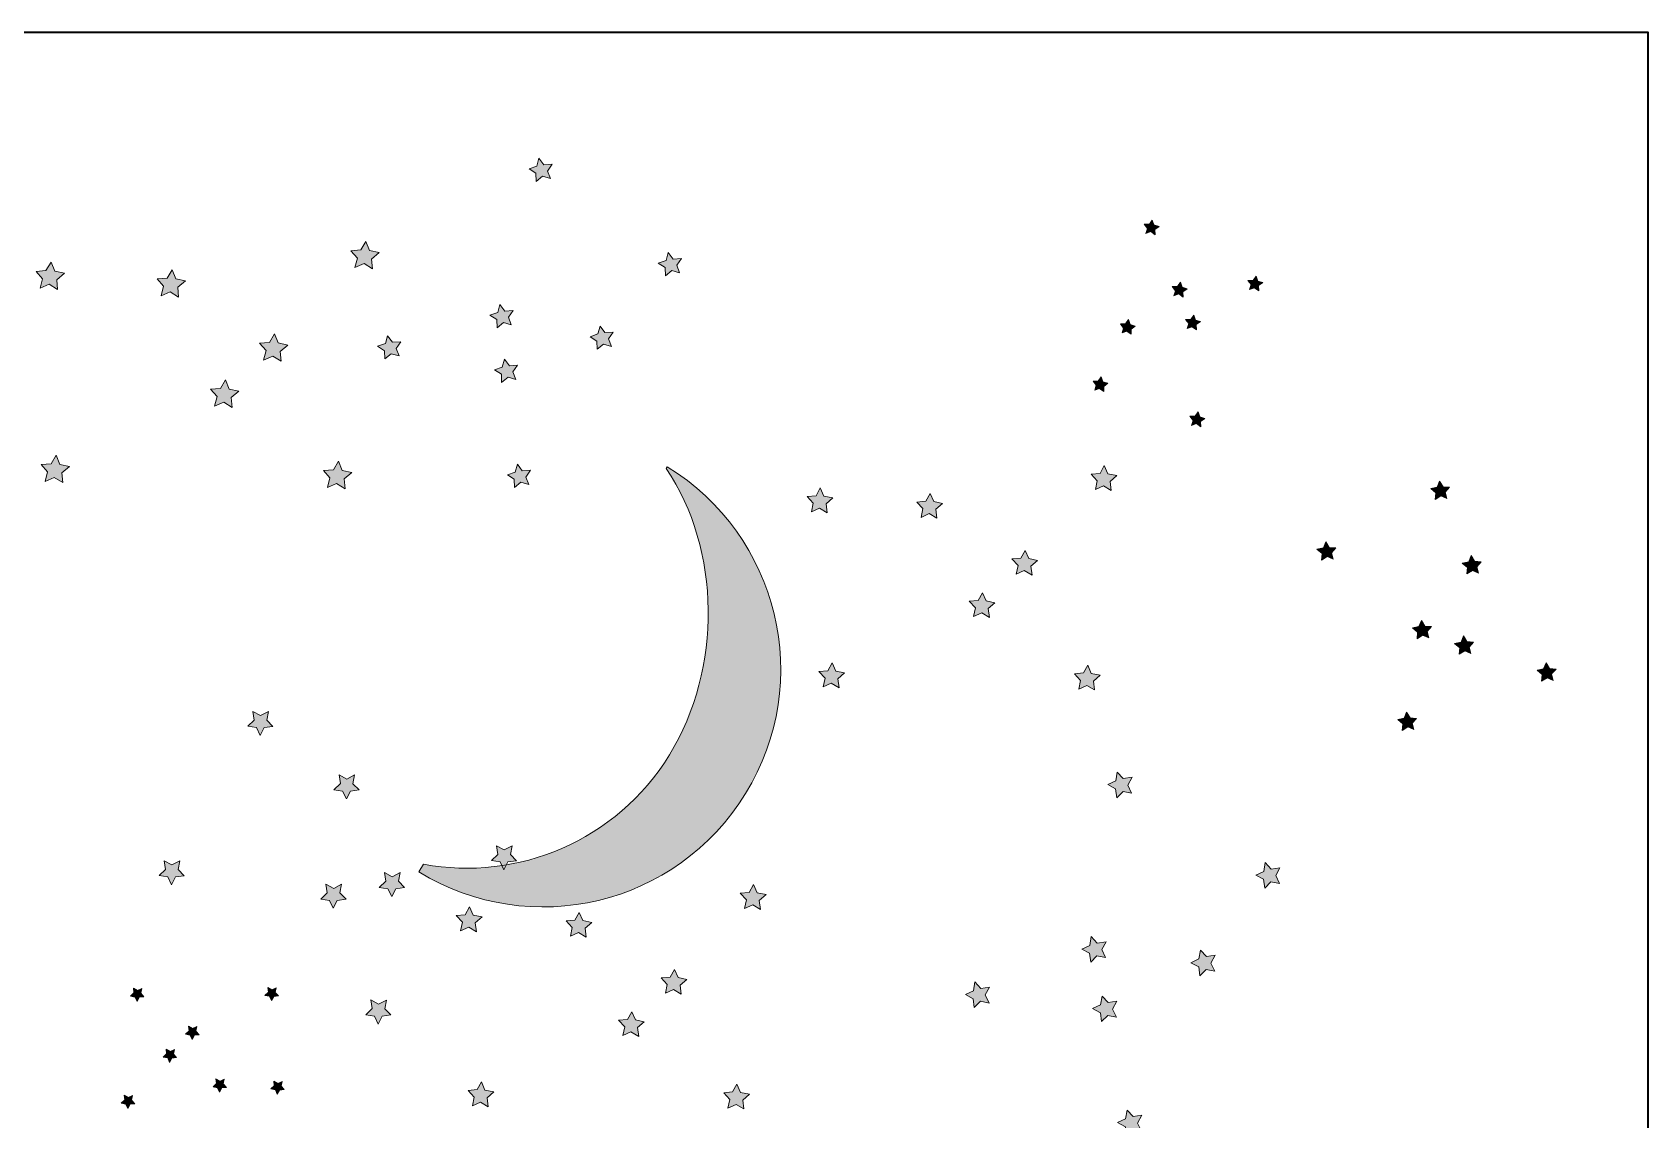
# Model space of a CAD drawing. Extents: x 0 to 1920, y -1080 to 0.
# Drawn here: x 971 to 1920, y -638 to 0 of the extents above; entities that cross this region are included whole.
import ezdxf

# ---------------------------------------------------------------- set-up
doc = ezdxf.new("R2010")
doc.units = 0
doc.header["$MEASUREMENT"] = 0
doc.layers.add('Layer 1', color=7, linetype='Continuous')
doc.layers.add('Layer 2', color=7, linetype='Continuous')

# ---------------------------------------------------------------- blocks, each defined once
blk = doc.blocks.new('block 4')
at = {"layer": 'Layer 2', "true_color": 0xf9f9f8}
h = blk.add_hatch(color=7, dxfattribs=at)
h.dxf.hatch_style = 2
h.paths.add_polyline_path([(1036.89, -566.24), (1034.13, -566.53), (1032.79, -569), (1031.67, -566.42), (1028.95, -565.9), (1031.02, -564.03), (1030.68, -561.23), (1033.08, -562.65), (1035.59, -561.44), (1034.99, -564.19)])
h = blk.add_hatch(color=7, dxfattribs=at)
h.dxf.hatch_style = 2
h.paths.add_polyline_path([(1115.86, -565.8), (1113.1, -566.09), (1111.76, -568.56), (1110.65, -565.98), (1107.92, -565.46), (1110, -563.59), (1109.65, -560.79), (1112.05, -562.21), (1114.56, -561), (1113.97, -563.75)])
h = blk.add_hatch(color=7, dxfattribs=at)
h.dxf.hatch_style = 2
h.paths.add_polyline_path([(1069.29, -588.54), (1066.52, -588.83), (1065.18, -591.3), (1064.07, -588.73), (1061.35, -588.21), (1063.42, -586.33), (1063.08, -583.54), (1065.47, -584.95), (1067.98, -583.75), (1067.39, -586.5)])
h = blk.add_hatch(color=7, dxfattribs=at)
h.dxf.hatch_style = 2
h.paths.add_polyline_path([(1056.05, -602.03), (1053.29, -602.32), (1051.95, -604.79), (1050.83, -602.22), (1048.11, -601.7), (1050.18, -599.82), (1049.84, -597.03), (1052.23, -598.44), (1054.75, -597.24), (1054.15, -599.99)])
h = blk.add_hatch(color=7, dxfattribs=at)
h.dxf.hatch_style = 2
h.paths.add_polyline_path([(1085.36, -619.52), (1082.6, -619.81), (1081.26, -622.28), (1080.14, -619.7), (1077.42, -619.18), (1079.49, -617.3), (1079.15, -614.51), (1081.54, -615.92), (1084.06, -614.72), (1083.46, -617.47)])
h = blk.add_hatch(color=7, dxfattribs=at)
h.dxf.hatch_style = 2
h.paths.add_polyline_path([(1119.26, -620.75), (1116.5, -621.04), (1115.16, -623.51), (1114.05, -620.94), (1111.32, -620.42), (1113.4, -618.54), (1113.05, -615.75), (1115.45, -617.16), (1117.96, -615.96), (1117.36, -618.71)])
h = blk.add_hatch(color=7, dxfattribs=at)
h.dxf.hatch_style = 2
h.paths.add_polyline_path([(1031.47, -629.06), (1028.71, -629.35), (1027.37, -631.82), (1026.26, -629.25), (1023.54, -628.73), (1025.61, -626.85), (1025.27, -624.06), (1027.66, -625.47), (1030.17, -624.26), (1029.58, -627.01)])
at = {"layer": 'Layer 2', "lineweight": 0}
for points in [[(1036.89, -566.24), (1034.13, -566.53), (1032.79, -569), (1031.67, -566.42), (1028.95, -565.9), (1031.02, -564.03), (1030.68, -561.23), (1033.08, -562.65), (1035.59, -561.44), (1034.99, -564.19), (1036.89, -566.24)], [(1115.86, -565.8), (1113.1, -566.09), (1111.76, -568.56), (1110.65, -565.98), (1107.92, -565.46), (1110, -563.59), (1109.65, -560.79), (1112.05, -562.21), (1114.56, -561), (1113.97, -563.75), (1115.86, -565.8)], [(1069.29, -588.54), (1066.52, -588.83), (1065.18, -591.3), (1064.07, -588.73), (1061.35, -588.21), (1063.42, -586.33), (1063.08, -583.54), (1065.47, -584.95), (1067.98, -583.75), (1067.39, -586.5), (1069.29, -588.54)], [(1056.05, -602.03), (1053.29, -602.32), (1051.95, -604.79), (1050.83, -602.22), (1048.11, -601.7), (1050.18, -599.82), (1049.84, -597.03), (1052.23, -598.44), (1054.75, -597.24), (1054.15, -599.99), (1056.05, -602.03)], [(1085.36, -619.52), (1082.6, -619.81), (1081.26, -622.28), (1080.14, -619.7), (1077.42, -619.18), (1079.49, -617.3), (1079.15, -614.51), (1081.54, -615.92), (1084.06, -614.72), (1083.46, -617.47), (1085.36, -619.52)], [(1119.26, -620.75), (1116.5, -621.04), (1115.16, -623.51), (1114.05, -620.94), (1111.32, -620.42), (1113.4, -618.54), (1113.05, -615.75), (1115.45, -617.16), (1117.96, -615.96), (1117.36, -618.71), (1119.26, -620.75)], [(1031.47, -629.06), (1028.71, -629.35), (1027.37, -631.82), (1026.26, -629.25), (1023.54, -628.73), (1025.61, -626.85), (1025.27, -624.06), (1027.66, -625.47), (1030.17, -624.26), (1029.58, -627.01), (1031.47, -629.06)]]:
    blk.add_lwpolyline(points, dxfattribs=at)
blk = doc.blocks.new('block 8')
at = {"layer": 'Layer 2', "true_color": 0xf9f9f8}
h = blk.add_hatch(color=7, dxfattribs=at)
h.dxf.hatch_style = 2
h.paths.add_polyline_path([(1625.25, -118.05), (1626.16, -115.14), (1624.26, -112.71), (1627.34, -112.71), (1629.06, -110.2), (1630.04, -113.11), (1633.01, -113.98), (1630.54, -115.78), (1630.65, -118.84), (1628.14, -117.03)])
h = blk.add_hatch(color=7, dxfattribs=at)
h.dxf.hatch_style = 2
h.paths.add_polyline_path([(1641.74, -154.64), (1642.66, -151.73), (1640.75, -149.3), (1643.83, -149.3), (1645.55, -146.79), (1646.54, -149.7), (1649.5, -150.57), (1647.03, -152.37), (1647.14, -155.43), (1644.63, -153.62)])
h = blk.add_hatch(color=7, dxfattribs=at)
h.dxf.hatch_style = 2
h.paths.add_polyline_path([(1686.2, -150.98), (1687.11, -148.08), (1685.21, -145.64), (1688.29, -145.65), (1690.01, -143.13), (1690.99, -146.04), (1693.96, -146.92), (1691.49, -148.71), (1691.6, -151.77), (1689.09, -149.97)])
h = blk.add_hatch(color=7, dxfattribs=at)
h.dxf.hatch_style = 2
h.paths.add_polyline_path([(1611.3, -176.53), (1612.21, -173.62), (1610.31, -171.19), (1613.39, -171.2), (1615.11, -168.68), (1616.09, -171.59), (1619.06, -172.47), (1616.59, -174.26), (1616.7, -177.32), (1614.19, -175.52)])
h = blk.add_hatch(color=7, dxfattribs=at)
h.dxf.hatch_style = 2
h.paths.add_polyline_path([(1649.55, -173.88), (1650.46, -170.97), (1648.56, -168.54), (1651.64, -168.55), (1653.36, -166.03), (1654.34, -168.94), (1657.31, -169.82), (1654.84, -171.61), (1654.95, -174.67), (1652.44, -172.87)])
h = blk.add_hatch(color=7, dxfattribs=at)
h.dxf.hatch_style = 2
h.paths.add_polyline_path([(1595.22, -210.16), (1596.14, -207.25), (1594.24, -204.82), (1597.32, -204.83), (1599.03, -202.31), (1600.02, -205.22), (1602.98, -206.1), (1600.51, -207.89), (1600.63, -210.95), (1598.11, -209.15)])
h = blk.add_hatch(color=7, dxfattribs=at)
h.dxf.hatch_style = 2
h.paths.add_polyline_path([(1652.1, -230.77), (1653.01, -227.87), (1651.11, -225.43), (1654.19, -225.44), (1655.91, -222.92), (1656.89, -225.83), (1659.86, -226.71), (1657.39, -228.5), (1657.5, -231.56), (1654.99, -229.76)])
at = {"layer": 'Layer 2', "lineweight": 0}
for points in [[(1625.25, -118.05), (1626.16, -115.14), (1624.26, -112.71), (1627.34, -112.71), (1629.06, -110.2), (1630.04, -113.11), (1633.01, -113.98), (1630.54, -115.78), (1630.65, -118.84), (1628.14, -117.03), (1625.25, -118.05)], [(1641.74, -154.64), (1642.66, -151.73), (1640.75, -149.3), (1643.83, -149.3), (1645.55, -146.79), (1646.54, -149.7), (1649.5, -150.57), (1647.03, -152.37), (1647.14, -155.43), (1644.63, -153.62), (1641.74, -154.64)], [(1686.2, -150.98), (1687.11, -148.08), (1685.21, -145.64), (1688.29, -145.65), (1690.01, -143.13), (1690.99, -146.04), (1693.96, -146.92), (1691.49, -148.71), (1691.6, -151.77), (1689.09, -149.97), (1686.2, -150.98)], [(1611.3, -176.53), (1612.21, -173.62), (1610.31, -171.19), (1613.39, -171.2), (1615.11, -168.68), (1616.09, -171.59), (1619.06, -172.47), (1616.59, -174.26), (1616.7, -177.32), (1614.19, -175.52), (1611.3, -176.53)], [(1649.55, -173.88), (1650.46, -170.97), (1648.56, -168.54), (1651.64, -168.55), (1653.36, -166.03), (1654.34, -168.94), (1657.31, -169.82), (1654.84, -171.61), (1654.95, -174.67), (1652.44, -172.87), (1649.55, -173.88)], [(1595.22, -210.16), (1596.14, -207.25), (1594.24, -204.82), (1597.32, -204.83), (1599.03, -202.31), (1600.02, -205.22), (1602.98, -206.1), (1600.51, -207.89), (1600.63, -210.95), (1598.11, -209.15), (1595.22, -210.16)], [(1652.1, -230.77), (1653.01, -227.87), (1651.11, -225.43), (1654.19, -225.44), (1655.91, -222.92), (1656.89, -225.83), (1659.86, -226.71), (1657.39, -228.5), (1657.5, -231.56), (1654.99, -229.76), (1652.1, -230.77)]]:
    blk.add_lwpolyline(points, dxfattribs=at)
blk = doc.blocks.new('block 9')
at = {"layer": 'Layer 2', "true_color": 0xf9f9f8}
h = blk.add_hatch(color=7, dxfattribs=at)
h.dxf.hatch_style = 2
h.paths.add_polyline_path([(1617.14, -437.41), (1614.63, -442.01), (1616.94, -446.72), (1611.86, -445.71), (1608.16, -449.39), (1607.53, -444.17), (1602.93, -441.74), (1607.63, -439.52), (1608.49, -434.33), (1612.02, -438.18)])
h = blk.add_hatch(color=7, dxfattribs=at)
h.dxf.hatch_style = 2
h.paths.add_polyline_path([(1704.05, -490.55), (1701.54, -495.15), (1703.85, -499.86), (1698.76, -498.85), (1695.06, -502.54), (1694.43, -497.32), (1689.84, -494.88), (1694.53, -492.66), (1695.39, -487.47), (1698.92, -491.32)])
h = blk.add_hatch(color=7, dxfattribs=at)
h.dxf.hatch_style = 2
h.paths.add_polyline_path([(1601.87, -533.99), (1599.36, -538.59), (1601.67, -543.3), (1596.58, -542.29), (1592.89, -545.97), (1592.25, -540.75), (1587.66, -538.32), (1592.35, -536.1), (1593.21, -530.91), (1596.75, -534.76)])
h = blk.add_hatch(color=7, dxfattribs=at)
h.dxf.hatch_style = 2
h.paths.add_polyline_path([(1665.97, -541.94), (1663.46, -546.54), (1665.77, -551.25), (1660.68, -550.24), (1656.98, -553.92), (1656.35, -548.7), (1651.76, -546.27), (1656.45, -544.05), (1657.31, -538.86), (1660.85, -542.71)])
h = blk.add_hatch(color=7, dxfattribs=at)
h.dxf.hatch_style = 2
h.paths.add_polyline_path([(1533.48, -560.64), (1530.97, -565.24), (1533.28, -569.95), (1528.19, -568.94), (1524.49, -572.62), (1523.86, -567.4), (1519.26, -564.97), (1523.96, -562.75), (1524.82, -557.56), (1528.35, -561.41)])
h = blk.add_hatch(color=7, dxfattribs=at)
h.dxf.hatch_style = 2
h.paths.add_polyline_path([(1608.18, -568.91), (1605.67, -573.51), (1607.98, -578.22), (1602.89, -577.21), (1599.19, -580.89), (1598.56, -575.67), (1593.97, -573.24), (1598.66, -571.02), (1599.52, -565.83), (1603.05, -569.68)])
h = blk.add_hatch(color=7, dxfattribs=at)
h.dxf.hatch_style = 2
h.paths.add_polyline_path([(1622.89, -635.84), (1620.38, -640.44), (1622.69, -645.15), (1617.6, -644.14), (1613.91, -647.83), (1613.27, -642.61), (1608.68, -640.17), (1613.37, -637.95), (1614.23, -632.77), (1617.77, -636.61)])
at = {"layer": 'Layer 2', "lineweight": 0}
for points in [[(1617.14, -437.41), (1614.63, -442.01), (1616.94, -446.72), (1611.86, -445.71), (1608.16, -449.39), (1607.53, -444.17), (1602.93, -441.74), (1607.63, -439.52), (1608.49, -434.33), (1612.02, -438.18), (1617.14, -437.41)], [(1704.05, -490.55), (1701.54, -495.15), (1703.85, -499.86), (1698.76, -498.85), (1695.06, -502.54), (1694.43, -497.32), (1689.84, -494.88), (1694.53, -492.66), (1695.39, -487.47), (1698.92, -491.32), (1704.05, -490.55)], [(1601.87, -533.99), (1599.36, -538.59), (1601.67, -543.3), (1596.58, -542.29), (1592.89, -545.97), (1592.25, -540.75), (1587.66, -538.32), (1592.35, -536.1), (1593.21, -530.91), (1596.75, -534.76), (1601.87, -533.99)], [(1665.97, -541.94), (1663.46, -546.54), (1665.77, -551.25), (1660.68, -550.24), (1656.98, -553.92), (1656.35, -548.7), (1651.76, -546.27), (1656.45, -544.05), (1657.31, -538.86), (1660.85, -542.71), (1665.97, -541.94)], [(1533.48, -560.64), (1530.97, -565.24), (1533.28, -569.95), (1528.19, -568.94), (1524.49, -572.62), (1523.86, -567.4), (1519.26, -564.97), (1523.96, -562.75), (1524.82, -557.56), (1528.35, -561.41), (1533.48, -560.64)], [(1608.18, -568.91), (1605.67, -573.51), (1607.98, -578.22), (1602.89, -577.21), (1599.19, -580.89), (1598.56, -575.67), (1593.97, -573.24), (1598.66, -571.02), (1599.52, -565.83), (1603.05, -569.68), (1608.18, -568.91)], [(1622.89, -635.84), (1620.38, -640.44), (1622.69, -645.15), (1617.6, -644.14), (1613.91, -647.83), (1613.27, -642.61), (1608.68, -640.17), (1613.37, -637.95), (1614.23, -632.77), (1617.77, -636.61), (1622.89, -635.84)]]:
    blk.add_lwpolyline(points, dxfattribs=at)
blk = doc.blocks.new('block 10')
at = {"layer": 'Layer 2', "true_color": 0xf9f9f8}
h = blk.add_hatch(color=7, dxfattribs=at)
h.dxf.hatch_style = 2
h.paths.add_polyline_path([(1276.61, -77.49), (1273.86, -81.43), (1275.58, -85.88), (1270.95, -84.54), (1267.18, -87.55), (1267.07, -82.78), (1263.02, -80.19), (1267.58, -78.59), (1268.85, -73.98), (1271.78, -77.75)])
h = blk.add_hatch(color=7, dxfattribs=at)
h.dxf.hatch_style = 2
h.paths.add_polyline_path([(1352.5, -132.87), (1349.75, -136.81), (1351.47, -141.26), (1346.83, -139.91), (1343.07, -142.92), (1342.95, -138.16), (1338.91, -135.57), (1343.47, -133.96), (1344.74, -129.35), (1347.67, -133.13)])
h = blk.add_hatch(color=7, dxfattribs=at)
h.dxf.hatch_style = 2
h.paths.add_polyline_path([(1253.65, -163.4), (1250.9, -167.34), (1252.61, -171.79), (1247.98, -170.45), (1244.21, -173.46), (1244.1, -168.69), (1240.05, -166.1), (1244.62, -164.5), (1245.88, -159.89), (1248.82, -163.66)])
h = blk.add_hatch(color=7, dxfattribs=at)
h.dxf.hatch_style = 2
h.paths.add_polyline_path([(1187.7, -181.65), (1184.95, -185.59), (1186.67, -190.04), (1182.03, -188.69), (1178.26, -191.7), (1178.15, -186.94), (1174.11, -184.35), (1178.67, -182.74), (1179.94, -178.13), (1182.87, -181.91)])
h = blk.add_hatch(color=7, dxfattribs=at)
h.dxf.hatch_style = 2
h.paths.add_polyline_path([(1312.46, -176.03), (1309.71, -179.97), (1311.43, -184.42), (1306.79, -183.07), (1303.03, -186.08), (1302.91, -181.32), (1298.87, -178.73), (1303.43, -177.12), (1304.7, -172.51), (1307.63, -176.29)])
h = blk.add_hatch(color=7, dxfattribs=at)
h.dxf.hatch_style = 2
h.paths.add_polyline_path([(1256.33, -195.47), (1253.58, -199.41), (1255.3, -203.86), (1250.67, -202.52), (1246.9, -205.53), (1246.78, -200.76), (1242.74, -198.17), (1247.3, -196.56), (1248.57, -191.95), (1251.5, -195.73)])
h = blk.add_hatch(color=7, dxfattribs=at)
h.dxf.hatch_style = 2
h.paths.add_polyline_path([(1263.91, -257.16), (1261.16, -261.1), (1262.88, -265.55), (1258.24, -264.2), (1254.48, -267.21), (1254.36, -262.45), (1250.32, -259.86), (1254.88, -258.25), (1256.15, -253.64), (1259.08, -257.42)])
at = {"layer": 'Layer 2', "lineweight": 0}
for points in [[(1276.61, -77.49), (1273.86, -81.43), (1275.58, -85.88), (1270.95, -84.54), (1267.18, -87.55), (1267.07, -82.78), (1263.02, -80.19), (1267.58, -78.59), (1268.85, -73.98), (1271.78, -77.75), (1276.61, -77.49)], [(1352.5, -132.87), (1349.75, -136.81), (1351.47, -141.26), (1346.83, -139.91), (1343.07, -142.92), (1342.95, -138.16), (1338.91, -135.57), (1343.47, -133.96), (1344.74, -129.35), (1347.67, -133.13), (1352.5, -132.87)], [(1253.65, -163.4), (1250.9, -167.34), (1252.61, -171.79), (1247.98, -170.45), (1244.21, -173.46), (1244.1, -168.69), (1240.05, -166.1), (1244.62, -164.5), (1245.88, -159.89), (1248.82, -163.66), (1253.65, -163.4)], [(1187.7, -181.65), (1184.95, -185.59), (1186.67, -190.04), (1182.03, -188.69), (1178.26, -191.7), (1178.15, -186.94), (1174.11, -184.35), (1178.67, -182.74), (1179.94, -178.13), (1182.87, -181.91), (1187.7, -181.65)], [(1312.46, -176.03), (1309.71, -179.97), (1311.43, -184.42), (1306.79, -183.07), (1303.03, -186.08), (1302.91, -181.32), (1298.87, -178.73), (1303.43, -177.12), (1304.7, -172.51), (1307.63, -176.29), (1312.46, -176.03)], [(1256.33, -195.47), (1253.58, -199.41), (1255.3, -203.86), (1250.67, -202.52), (1246.9, -205.53), (1246.78, -200.76), (1242.74, -198.17), (1247.3, -196.56), (1248.57, -191.95), (1251.5, -195.73), (1256.33, -195.47)], [(1263.91, -257.16), (1261.16, -261.1), (1262.88, -265.55), (1258.24, -264.2), (1254.48, -267.21), (1254.36, -262.45), (1250.32, -259.86), (1254.88, -258.25), (1256.15, -253.64), (1259.08, -257.42), (1263.91, -257.16)]]:
    blk.add_lwpolyline(points, dxfattribs=at)
blk = doc.blocks.new('block 19')
at = {"layer": 'Layer 2', "true_color": 0xf9f9f8}
h = blk.add_hatch(color=7, dxfattribs=at)
h.dxf.hatch_style = 2
h.paths.add_polyline_path([(1387.11, -505.44), (1392.35, -504.97), (1394.88, -500.4), (1397.02, -505.24), (1402.2, -506.28), (1398.27, -509.73), (1398.95, -514.96), (1394.39, -512.25), (1389.62, -514.43), (1390.73, -509.31)])
h = blk.add_hatch(color=7, dxfattribs=at)
h.dxf.hatch_style = 2
h.paths.add_polyline_path([(1220.31, -518.54), (1225.56, -518.08), (1228.09, -513.5), (1230.22, -518.34), (1235.4, -519.39), (1231.48, -522.84), (1232.15, -528.06), (1227.59, -525.36), (1222.82, -527.54), (1223.93, -522.42)])
h = blk.add_hatch(color=7, dxfattribs=at)
h.dxf.hatch_style = 2
h.paths.add_polyline_path([(1284.77, -521.78), (1290.01, -521.32), (1292.54, -516.74), (1294.67, -521.58), (1299.86, -522.63), (1295.93, -526.08), (1296.61, -531.3), (1292.04, -528.6), (1287.28, -530.78), (1288.39, -525.66)])
h = blk.add_hatch(color=7, dxfattribs=at)
h.dxf.hatch_style = 2
h.paths.add_polyline_path([(1340.62, -555.24), (1345.87, -554.78), (1348.4, -550.21), (1350.53, -555.04), (1355.72, -556.09), (1351.79, -559.54), (1352.46, -564.77), (1347.9, -562.06), (1343.14, -564.24), (1344.24, -559.12)])
h = blk.add_hatch(color=7, dxfattribs=at)
h.dxf.hatch_style = 2
h.paths.add_polyline_path([(1315.58, -580.08), (1320.82, -579.62), (1323.35, -575.04), (1325.48, -579.88), (1330.67, -580.93), (1326.74, -584.38), (1327.42, -589.6), (1322.85, -586.9), (1318.09, -589.08), (1319.19, -583.96)])
h = blk.add_hatch(color=7, dxfattribs=at)
h.dxf.hatch_style = 2
h.paths.add_polyline_path([(1227.23, -621.28), (1232.48, -620.82), (1235.01, -616.25), (1237.14, -621.08), (1242.33, -622.13), (1238.4, -625.58), (1239.07, -630.81), (1234.51, -628.1), (1229.75, -630.28), (1230.85, -625.16)])
h = blk.add_hatch(color=7, dxfattribs=at)
h.dxf.hatch_style = 2
h.paths.add_polyline_path([(1377.34, -622.63), (1382.59, -622.17), (1385.12, -617.59), (1387.25, -622.43), (1392.44, -623.48), (1388.51, -626.93), (1389.18, -632.15), (1384.62, -629.45), (1379.86, -631.63), (1380.96, -626.51)])
at = {"layer": 'Layer 2', "lineweight": 0}
for points in [[(1387.11, -505.44), (1392.35, -504.97), (1394.88, -500.4), (1397.02, -505.24), (1402.2, -506.28), (1398.27, -509.73), (1398.95, -514.96), (1394.39, -512.25), (1389.62, -514.43), (1390.73, -509.31), (1387.11, -505.44)], [(1220.31, -518.54), (1225.56, -518.08), (1228.09, -513.5), (1230.22, -518.34), (1235.4, -519.39), (1231.48, -522.84), (1232.15, -528.06), (1227.59, -525.36), (1222.82, -527.54), (1223.93, -522.42), (1220.31, -518.54)], [(1284.77, -521.78), (1290.01, -521.32), (1292.54, -516.74), (1294.67, -521.58), (1299.86, -522.63), (1295.93, -526.08), (1296.61, -531.3), (1292.04, -528.6), (1287.28, -530.78), (1288.39, -525.66), (1284.77, -521.78)], [(1340.62, -555.24), (1345.87, -554.78), (1348.4, -550.21), (1350.53, -555.04), (1355.72, -556.09), (1351.79, -559.54), (1352.46, -564.77), (1347.9, -562.06), (1343.14, -564.24), (1344.24, -559.12), (1340.62, -555.24)], [(1315.58, -580.08), (1320.82, -579.62), (1323.35, -575.04), (1325.48, -579.88), (1330.67, -580.93), (1326.74, -584.38), (1327.42, -589.6), (1322.85, -586.9), (1318.09, -589.08), (1319.19, -583.96), (1315.58, -580.08)], [(1227.23, -621.28), (1232.48, -620.82), (1235.01, -616.25), (1237.14, -621.08), (1242.33, -622.13), (1238.4, -625.58), (1239.07, -630.81), (1234.51, -628.1), (1229.75, -630.28), (1230.85, -625.16), (1227.23, -621.28)], [(1377.34, -622.63), (1382.59, -622.17), (1385.12, -617.59), (1387.25, -622.43), (1392.44, -623.48), (1388.51, -626.93), (1389.18, -632.15), (1384.62, -629.45), (1379.86, -631.63), (1380.96, -626.51), (1377.34, -622.63)]]:
    blk.add_lwpolyline(points, dxfattribs=at)
blk = doc.blocks.new('block 21')
at = {"layer": 'Layer 2', "true_color": 0xf9f9f8}
h = blk.add_hatch(color=7, dxfattribs=at)
h.dxf.hatch_style = 2
h.paths.add_polyline_path([(1797.79, -263.49), (1799.79, -266.83), (1803.67, -267.13), (1801.11, -270.01), (1802.08, -273.76), (1798.49, -272.2), (1795.2, -274.23), (1795.55, -270.38), (1792.55, -267.88), (1796.35, -267.07)])
h = blk.add_hatch(color=7, dxfattribs=at)
h.dxf.hatch_style = 2
h.paths.add_polyline_path([(1731, -299.14), (1733, -302.48), (1736.89, -302.78), (1734.33, -305.65), (1735.29, -309.41), (1731.71, -307.85), (1728.42, -309.87), (1728.77, -306.03), (1725.77, -303.53), (1729.57, -302.71)])
h = blk.add_hatch(color=7, dxfattribs=at)
h.dxf.hatch_style = 2
h.paths.add_polyline_path([(1816.35, -307.25), (1818.35, -310.59), (1822.24, -310.88), (1819.68, -313.76), (1820.64, -317.52), (1817.06, -315.95), (1813.77, -317.98), (1814.12, -314.14), (1811.12, -311.63), (1814.92, -310.82)])
h = blk.add_hatch(color=7, dxfattribs=at)
h.dxf.hatch_style = 2
h.paths.add_polyline_path([(1787.11, -345.31), (1789.11, -348.65), (1793, -348.95), (1790.44, -351.83), (1791.4, -355.58), (1787.82, -354.02), (1784.53, -356.05), (1784.88, -352.2), (1781.88, -349.7), (1785.68, -348.88)])
h = blk.add_hatch(color=7, dxfattribs=at)
h.dxf.hatch_style = 2
h.paths.add_polyline_path([(1811.86, -354.43), (1813.86, -357.77), (1817.74, -358.06), (1815.18, -360.94), (1816.15, -364.7), (1812.57, -363.14), (1809.27, -365.16), (1809.62, -361.32), (1806.62, -358.81), (1810.42, -358)])
h = blk.add_hatch(color=7, dxfattribs=at)
h.dxf.hatch_style = 2
h.paths.add_polyline_path([(1860.28, -370.22), (1862.27, -373.56), (1866.16, -373.86), (1863.6, -376.74), (1864.57, -380.49), (1860.98, -378.93), (1857.69, -380.95), (1858.04, -377.11), (1855.04, -374.61), (1858.84, -373.79)])
h = blk.add_hatch(color=7, dxfattribs=at)
h.dxf.hatch_style = 2
h.paths.add_polyline_path([(1778.41, -399.16), (1780.41, -402.5), (1784.3, -402.8), (1781.74, -405.68), (1782.7, -409.43), (1779.12, -407.87), (1775.83, -409.89), (1776.18, -406.05), (1773.18, -403.55), (1776.98, -402.73)])
at = {"layer": 'Layer 2', "lineweight": 0}
for points in [[(1797.79, -263.49), (1799.79, -266.83), (1803.67, -267.13), (1801.11, -270.01), (1802.08, -273.76), (1798.49, -272.2), (1795.2, -274.23), (1795.55, -270.38), (1792.55, -267.88), (1796.35, -267.07), (1797.79, -263.49)], [(1731, -299.14), (1733, -302.48), (1736.89, -302.78), (1734.33, -305.65), (1735.29, -309.41), (1731.71, -307.85), (1728.42, -309.87), (1728.77, -306.03), (1725.77, -303.53), (1729.57, -302.71), (1731, -299.14)], [(1816.35, -307.25), (1818.35, -310.59), (1822.24, -310.88), (1819.68, -313.76), (1820.64, -317.52), (1817.06, -315.95), (1813.77, -317.98), (1814.12, -314.14), (1811.12, -311.63), (1814.92, -310.82), (1816.35, -307.25)], [(1787.11, -345.31), (1789.11, -348.65), (1793, -348.95), (1790.44, -351.83), (1791.4, -355.58), (1787.82, -354.02), (1784.53, -356.05), (1784.88, -352.2), (1781.88, -349.7), (1785.68, -348.88), (1787.11, -345.31)], [(1811.86, -354.43), (1813.86, -357.77), (1817.74, -358.06), (1815.18, -360.94), (1816.15, -364.7), (1812.57, -363.14), (1809.27, -365.16), (1809.62, -361.32), (1806.62, -358.81), (1810.42, -358), (1811.86, -354.43)], [(1860.28, -370.22), (1862.27, -373.56), (1866.16, -373.86), (1863.6, -376.74), (1864.57, -380.49), (1860.98, -378.93), (1857.69, -380.95), (1858.04, -377.11), (1855.04, -374.61), (1858.84, -373.79), (1860.28, -370.22)], [(1778.41, -399.16), (1780.41, -402.5), (1784.3, -402.8), (1781.74, -405.68), (1782.7, -409.43), (1779.12, -407.87), (1775.83, -409.89), (1776.18, -406.05), (1773.18, -403.55), (1776.98, -402.73), (1778.41, -399.16)]]:
    blk.add_lwpolyline(points, dxfattribs=at)
blk = doc.blocks.new('block 22')
at = {"layer": 'Layer 2', "true_color": 0xf9f9f8}
h = blk.add_hatch(color=7, dxfattribs=at)
h.dxf.hatch_style = 2
h.paths.add_polyline_path([(1100.83, -398.75), (1105.36, -401.19), (1109.99, -398.8), (1109.01, -403.9), (1112.64, -407.54), (1107.5, -408.26), (1105.12, -412.89), (1102.92, -408.23), (1097.82, -407.45), (1101.6, -403.86)])
h = blk.add_hatch(color=7, dxfattribs=at)
h.dxf.hatch_style = 2
h.paths.add_polyline_path([(1151.45, -436), (1155.98, -438.44), (1160.61, -436.06), (1159.63, -441.16), (1163.26, -444.8), (1158.12, -445.51), (1155.74, -450.14), (1153.55, -445.48), (1148.44, -444.71), (1152.22, -441.11)])
h = blk.add_hatch(color=7, dxfattribs=at)
h.dxf.hatch_style = 2
h.paths.add_polyline_path([(1243.92, -477.59), (1248.44, -480.03), (1253.07, -477.65), (1252.09, -482.75), (1255.72, -486.39), (1250.59, -487.1), (1248.2, -491.73), (1246.01, -487.07), (1240.9, -486.3), (1244.68, -482.7)])
h = blk.add_hatch(color=7, dxfattribs=at)
h.dxf.hatch_style = 2
h.paths.add_polyline_path([(1048.72, -486.44), (1053.25, -488.88), (1057.88, -486.5), (1056.89, -491.6), (1060.52, -495.24), (1055.39, -495.95), (1053, -500.58), (1050.81, -495.92), (1045.71, -495.15), (1049.49, -491.55)])
h = blk.add_hatch(color=7, dxfattribs=at)
h.dxf.hatch_style = 2
h.paths.add_polyline_path([(1143.76, -500.2), (1148.29, -502.63), (1152.91, -500.25), (1151.93, -505.35), (1155.56, -508.99), (1150.43, -509.7), (1148.04, -514.33), (1145.85, -509.68), (1140.74, -508.9), (1144.52, -505.31)])
h = blk.add_hatch(color=7, dxfattribs=at)
h.dxf.hatch_style = 2
h.paths.add_polyline_path([(1178.1, -493.34), (1182.63, -495.78), (1187.26, -493.4), (1186.27, -498.5), (1189.9, -502.14), (1184.77, -502.85), (1182.38, -507.48), (1180.19, -502.82), (1175.09, -502.05), (1178.87, -498.46)])
h = blk.add_hatch(color=7, dxfattribs=at)
h.dxf.hatch_style = 2
h.paths.add_polyline_path([(1170.1, -568.14), (1174.63, -570.58), (1179.26, -568.19), (1178.28, -573.29), (1181.9, -576.93), (1176.77, -577.65), (1174.38, -582.28), (1172.19, -577.62), (1167.09, -576.84), (1170.87, -573.25)])
at = {"layer": 'Layer 2', "lineweight": 0}
for points in [[(1100.83, -398.75), (1105.36, -401.19), (1109.99, -398.8), (1109.01, -403.9), (1112.64, -407.54), (1107.5, -408.26), (1105.12, -412.89), (1102.92, -408.23), (1097.82, -407.45), (1101.6, -403.86), (1100.83, -398.75)], [(1151.45, -436), (1155.98, -438.44), (1160.61, -436.06), (1159.63, -441.16), (1163.26, -444.8), (1158.12, -445.51), (1155.74, -450.14), (1153.55, -445.48), (1148.44, -444.71), (1152.22, -441.11), (1151.45, -436)], [(1243.92, -477.59), (1248.44, -480.03), (1253.07, -477.65), (1252.09, -482.75), (1255.72, -486.39), (1250.59, -487.1), (1248.2, -491.73), (1246.01, -487.07), (1240.9, -486.3), (1244.68, -482.7), (1243.92, -477.59)], [(1048.72, -486.44), (1053.25, -488.88), (1057.88, -486.5), (1056.89, -491.6), (1060.52, -495.24), (1055.39, -495.95), (1053, -500.58), (1050.81, -495.92), (1045.71, -495.15), (1049.49, -491.55), (1048.72, -486.44)], [(1143.76, -500.2), (1148.29, -502.63), (1152.91, -500.25), (1151.93, -505.35), (1155.56, -508.99), (1150.43, -509.7), (1148.04, -514.33), (1145.85, -509.68), (1140.74, -508.9), (1144.52, -505.31), (1143.76, -500.2)], [(1178.1, -493.34), (1182.63, -495.78), (1187.26, -493.4), (1186.27, -498.5), (1189.9, -502.14), (1184.77, -502.85), (1182.38, -507.48), (1180.19, -502.82), (1175.09, -502.05), (1178.87, -498.46), (1178.1, -493.34)], [(1170.1, -568.14), (1174.63, -570.58), (1179.26, -568.19), (1178.28, -573.29), (1181.9, -576.93), (1176.77, -577.65), (1174.38, -582.28), (1172.19, -577.62), (1167.09, -576.84), (1170.87, -573.25), (1170.1, -568.14)]]:
    blk.add_lwpolyline(points, dxfattribs=at)
blk = doc.blocks.new('block 25')
at = {"layer": 'Layer 2', "true_color": 0xf9f9f8}
h = blk.add_hatch(color=7, dxfattribs=at)
h.dxf.hatch_style = 2
h.paths.add_polyline_path([(1158.44, -128.22), (1164.26, -127.78), (1167.26, -122.77), (1169.4, -128.13), (1175.08, -129.36), (1170.58, -133.11), (1171.09, -138.88), (1166.17, -135.83), (1160.81, -138.17), (1162.26, -132.54)])
h = blk.add_hatch(color=7, dxfattribs=at)
h.dxf.hatch_style = 2
h.paths.add_polyline_path([(973.52, -140.35), (979.33, -139.91), (982.34, -134.9), (984.48, -140.26), (990.16, -141.49), (985.66, -145.24), (986.17, -151.01), (981.25, -147.97), (975.88, -150.3), (977.34, -144.67)])
h = blk.add_hatch(color=7, dxfattribs=at)
h.dxf.hatch_style = 2
h.paths.add_polyline_path([(1044.6, -144.82), (1050.41, -144.38), (1053.42, -139.37), (1055.56, -144.74), (1061.23, -145.96), (1056.74, -149.71), (1057.25, -155.48), (1052.33, -152.44), (1046.96, -154.78), (1048.42, -149.14)])
h = blk.add_hatch(color=7, dxfattribs=at)
h.dxf.hatch_style = 2
h.paths.add_polyline_path([(1104.8, -182.5), (1110.62, -182.06), (1113.62, -177.05), (1115.76, -182.41), (1121.44, -183.64), (1116.94, -187.39), (1117.45, -193.16), (1112.53, -190.11), (1107.16, -192.45), (1108.62, -186.82)])
h = blk.add_hatch(color=7, dxfattribs=at)
h.dxf.hatch_style = 2
h.paths.add_polyline_path([(1075.98, -209.54), (1081.8, -209.1), (1084.8, -204.09), (1086.94, -209.45), (1092.62, -210.68), (1088.13, -214.43), (1088.63, -220.2), (1083.72, -217.15), (1078.35, -219.49), (1079.81, -213.86)])
h = blk.add_hatch(color=7, dxfattribs=at)
h.dxf.hatch_style = 2
h.paths.add_polyline_path([(976.48, -253.74), (982.3, -253.31), (985.3, -248.3), (987.44, -253.66), (993.12, -254.89), (988.62, -258.64), (989.13, -264.41), (984.21, -261.36), (978.84, -263.7), (980.3, -258.07)])
h = blk.add_hatch(color=7, dxfattribs=at)
h.dxf.hatch_style = 2
h.paths.add_polyline_path([(1142.3, -257.32), (1148.12, -256.88), (1151.12, -251.87), (1153.26, -257.23), (1158.94, -258.46), (1154.44, -262.21), (1154.95, -267.98), (1150.03, -264.93), (1144.67, -267.27), (1146.12, -261.64)])
at = {"layer": 'Layer 2', "lineweight": 0}
for points in [[(1158.44, -128.22), (1164.26, -127.78), (1167.26, -122.77), (1169.4, -128.13), (1175.08, -129.36), (1170.58, -133.11), (1171.09, -138.88), (1166.17, -135.83), (1160.81, -138.17), (1162.26, -132.54), (1158.44, -128.22)], [(973.52, -140.35), (979.33, -139.91), (982.34, -134.9), (984.48, -140.26), (990.16, -141.49), (985.66, -145.24), (986.17, -151.01), (981.25, -147.97), (975.88, -150.3), (977.34, -144.67), (973.52, -140.35)], [(1044.6, -144.82), (1050.41, -144.38), (1053.42, -139.37), (1055.56, -144.74), (1061.23, -145.96), (1056.74, -149.71), (1057.25, -155.48), (1052.33, -152.44), (1046.96, -154.78), (1048.42, -149.14), (1044.6, -144.82)], [(1104.8, -182.5), (1110.62, -182.06), (1113.62, -177.05), (1115.76, -182.41), (1121.44, -183.64), (1116.94, -187.39), (1117.45, -193.16), (1112.53, -190.11), (1107.16, -192.45), (1108.62, -186.82), (1104.8, -182.5)], [(1075.98, -209.54), (1081.8, -209.1), (1084.8, -204.09), (1086.94, -209.45), (1092.62, -210.68), (1088.13, -214.43), (1088.63, -220.2), (1083.72, -217.15), (1078.35, -219.49), (1079.81, -213.86), (1075.98, -209.54)], [(976.48, -253.74), (982.3, -253.31), (985.3, -248.3), (987.44, -253.66), (993.12, -254.89), (988.62, -258.64), (989.13, -264.41), (984.21, -261.36), (978.84, -263.7), (980.3, -258.07), (976.48, -253.74)], [(1142.3, -257.32), (1148.12, -256.88), (1151.12, -251.87), (1153.26, -257.23), (1158.94, -258.46), (1154.44, -262.21), (1154.95, -267.98), (1150.03, -264.93), (1144.67, -267.27), (1146.12, -261.64), (1142.3, -257.32)]]:
    blk.add_lwpolyline(points, dxfattribs=at)
blk = doc.blocks.new('block 26')
at = {"layer": 'Layer 2', "true_color": 0xf9f9f8}
h = blk.add_hatch(color=7, dxfattribs=at)
h.dxf.hatch_style = 2
h.paths.add_polyline_path([(1593.11, -259.44), (1598.35, -258.97), (1600.88, -254.4), (1603.02, -259.24), (1608.2, -260.28), (1604.27, -263.73), (1604.95, -268.96), (1600.39, -266.25), (1595.62, -268.43), (1596.73, -263.31)])
h = blk.add_hatch(color=7, dxfattribs=at)
h.dxf.hatch_style = 2
h.paths.add_polyline_path([(1426.31, -272.54), (1431.56, -272.08), (1434.09, -267.5), (1436.22, -272.34), (1441.4, -273.39), (1437.48, -276.84), (1438.15, -282.06), (1433.59, -279.36), (1428.82, -281.54), (1429.93, -276.42)])
h = blk.add_hatch(color=7, dxfattribs=at)
h.dxf.hatch_style = 2
h.paths.add_polyline_path([(1490.77, -275.78), (1496.01, -275.32), (1498.54, -270.74), (1500.67, -275.58), (1505.86, -276.63), (1501.93, -280.08), (1502.61, -285.3), (1498.04, -282.6), (1493.28, -284.78), (1494.39, -279.66)])
h = blk.add_hatch(color=7, dxfattribs=at)
h.dxf.hatch_style = 2
h.paths.add_polyline_path([(1546.62, -309.24), (1551.87, -308.78), (1554.4, -304.21), (1556.53, -309.04), (1561.72, -310.09), (1557.79, -313.54), (1558.46, -318.77), (1553.9, -316.06), (1549.14, -318.24), (1550.24, -313.12)])
h = blk.add_hatch(color=7, dxfattribs=at)
h.dxf.hatch_style = 2
h.paths.add_polyline_path([(1521.58, -334.08), (1526.82, -333.62), (1529.35, -329.04), (1531.48, -333.88), (1536.67, -334.93), (1532.74, -338.38), (1533.42, -343.6), (1528.85, -340.9), (1524.09, -343.08), (1525.19, -337.96)])
h = blk.add_hatch(color=7, dxfattribs=at)
h.dxf.hatch_style = 2
h.paths.add_polyline_path([(1433.23, -375.28), (1438.48, -374.82), (1441.01, -370.25), (1443.14, -375.08), (1448.33, -376.13), (1444.4, -379.58), (1445.07, -384.81), (1440.51, -382.1), (1435.75, -384.28), (1436.85, -379.16)])
h = blk.add_hatch(color=7, dxfattribs=at)
h.dxf.hatch_style = 2
h.paths.add_polyline_path([(1583.34, -376.63), (1588.59, -376.17), (1591.12, -371.59), (1593.25, -376.43), (1598.44, -377.48), (1594.51, -380.93), (1595.18, -386.15), (1590.62, -383.45), (1585.86, -385.63), (1586.96, -380.51)])
at = {"layer": 'Layer 2', "lineweight": 0}
for points in [[(1593.11, -259.44), (1598.35, -258.97), (1600.88, -254.4), (1603.02, -259.24), (1608.2, -260.28), (1604.27, -263.73), (1604.95, -268.96), (1600.39, -266.25), (1595.62, -268.43), (1596.73, -263.31), (1593.11, -259.44)], [(1426.31, -272.54), (1431.56, -272.08), (1434.09, -267.5), (1436.22, -272.34), (1441.4, -273.39), (1437.48, -276.84), (1438.15, -282.06), (1433.59, -279.36), (1428.82, -281.54), (1429.93, -276.42), (1426.31, -272.54)], [(1490.77, -275.78), (1496.01, -275.32), (1498.54, -270.74), (1500.67, -275.58), (1505.86, -276.63), (1501.93, -280.08), (1502.61, -285.3), (1498.04, -282.6), (1493.28, -284.78), (1494.39, -279.66), (1490.77, -275.78)], [(1546.62, -309.24), (1551.87, -308.78), (1554.4, -304.21), (1556.53, -309.04), (1561.72, -310.09), (1557.79, -313.54), (1558.46, -318.77), (1553.9, -316.06), (1549.14, -318.24), (1550.24, -313.12), (1546.62, -309.24)], [(1521.58, -334.08), (1526.82, -333.62), (1529.35, -329.04), (1531.48, -333.88), (1536.67, -334.93), (1532.74, -338.38), (1533.42, -343.6), (1528.85, -340.9), (1524.09, -343.08), (1525.19, -337.96), (1521.58, -334.08)], [(1433.23, -375.28), (1438.48, -374.82), (1441.01, -370.25), (1443.14, -375.08), (1448.33, -376.13), (1444.4, -379.58), (1445.07, -384.81), (1440.51, -382.1), (1435.75, -384.28), (1436.85, -379.16), (1433.23, -375.28)], [(1583.34, -376.63), (1588.59, -376.17), (1591.12, -371.59), (1593.25, -376.43), (1598.44, -377.48), (1594.51, -380.93), (1595.18, -386.15), (1590.62, -383.45), (1585.86, -385.63), (1586.96, -380.51), (1583.34, -376.63)]]:
    blk.add_lwpolyline(points, dxfattribs=at)

msp = doc.modelspace()

# ---------------------------------------------------------------- hatches: boundary and pattern name
at = {"layer": 'Layer 2', "true_color": 0xf9f9f8}
h = msp.add_hatch(color=7, dxfattribs=at)
h.dxf.hatch_style = 2
edge = h.paths.add_edge_path()
edge.add_spline(control_points=[(1344.21, -255.12), (1344.21, -255.12), (1343.64, -256.06), (1343.64, -256.06), (1375.76, -303.8), (1376.56, -373.58), (1345.5, -424.23), (1314.43, -474.89), (1256.24, -498.72), (1201.1, -488.49), (1201.1, -488.49), (1198.37, -492.96), (1198.37, -492.96), (1264.04, -533.23), (1349.94, -512.64), (1390.21, -446.96), (1430.49, -381.28), (1409.89, -295.39), (1344.21, -255.12)], knot_values=[0, 0, 0, 0, 1, 1, 1, 2, 2, 2, 3, 3, 3, 4, 4, 4, 5, 5, 5, 6, 6, 6, 6], degree=3, periodic=1)

# ---------------------------------------------------------------- linework, layer by layer
at = {"layer": 'Layer 1', "color": 7, "lineweight": 35, "true_color": 0xffffff}
msp.add_lwpolyline([(1920, -1080), (0, -1080), (0, 0), (1920, 0), (1920, -1080)], dxfattribs=at)
at = {"layer": 'Layer 2', "lineweight": 0}
msp.add_open_spline([(1344.21, -255.12), (1344.21, -255.12), (1343.64, -256.06), (1343.64, -256.06), (1375.76, -303.8), (1376.56, -373.58), (1345.5, -424.23), (1314.43, -474.89), (1256.24, -498.72), (1201.1, -488.49), (1201.1, -488.49), (1198.37, -492.96), (1198.37, -492.96), (1264.04, -533.23), (1349.94, -512.64), (1390.21, -446.96), (1430.49, -381.28), (1409.89, -295.39), (1344.21, -255.12)], degree=3, knots=[0, 0, 0, 0, 1, 1, 1, 2, 2, 2, 3, 3, 3, 4, 4, 4, 5, 5, 5, 6, 6, 6, 6], dxfattribs=at)

# ---------------------------------------------------------------- block references
at = {"layer": 'Layer 2'}
for name in ['block 10', 'block 8', 'block 25', 'block 26', 'block 21', 'block 22', 'block 9', 'block 19', 'block 4']:
    msp.add_blockref(name, (0, 0), dxfattribs=at)

doc.saveas('drawing.dxf')
